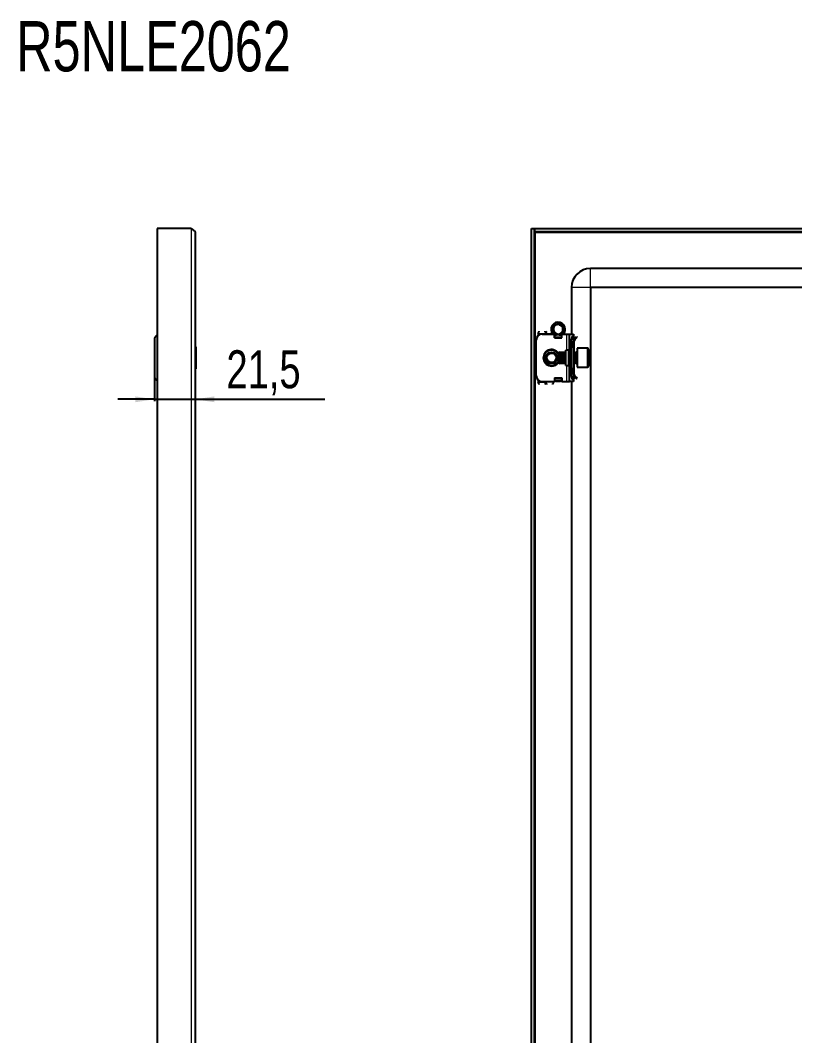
# Model space of a CAD drawing. Header units: millimetres. Extents: x -43 to 1513, y -869 to 1304.
# Drawn here: x 698 to 1105, y 770 to 1304 of the extents above; entities that cross this region are included whole.
import ezdxf

# ---------------------------------------------------------------- set-up
doc = ezdxf.new("R2010")
doc.units = ezdxf.units.MM
doc.layers.add('FORMAT', color=7, linetype='Continuous')
doc.styles.add('SLDTEXTSTYLE0', font='TXT', dxfattribs={"width": 0.75})
doc.dimstyles.new('SLDDIMSTYLE1', dxfattribs={"dimtxt": 20, "dimasz": 10, "dimexe": 0, "dimexo": 0.0625, "dimgap": 5, "dimtad": 2, "dimdec": 1, "dimrnd": 1e-09, "dimzin": 12, "dimdsep": 46, "dimtxsty": 'SLDTEXTSTYLE0', "dimsah": 1, "dimcen": 0.09, "dimadec": 0, "dimazin": 3, "dimtfac": 1, "dimtmove": 0, "dimatfit": 0, "dimfxl": 0, "dimfrac": 2, "dimtolj": 1, "dimtzin": 12, "dimarcsym": 0})

# ---------------------------------------------------------------- blocks, each defined once
blk = doc.blocks.new('_D_4')
at = {"layer": 'FORMAT'}
for p, q in [((768.38, 1116.85), (768.38, 1103.52)), ((768.38, 1104.52), (749.14, 1104.52)), ((768.38, 1104.52), (789.88, 1104.52)), ((789.88, 1104.52), (857.99, 1104.52))]:
    blk.add_line(p, q, dxfattribs=at)
for points in [[(768.38, 1104.52), (758.38, 1106.06), (758.38, 1102.99)], [(789.88, 1104.52), (799.88, 1102.99), (799.88, 1106.06)]]:
    blk.add_solid(points, dxfattribs=at)
at = {"layer": 'FORMAT', "insert": (806.27, 1130.31), "char_height": 20, "attachment_point": 1, "style": 'SLDTEXTSTYLE0'}
blk.add_mtext('21,5', dxfattribs=at)

msp = doc.modelspace()

# ---------------------------------------------------------------- linework, layer by layer
at = {"color": 7, "linetype": 'Continuous', "lineweight": 25}
for p, q in [((769.88, 1194.36), (769.88, -766.64)), ((787.78, 1194.36), (769.88, 1194.36)), ((789.88, 1192.26), (789.88, -764.54)), ((966.86, 1194.36), (968.36, 1194.36)), ((966.86, -766.64), (966.86, 1194.36)), ((968.36, -766.64), (968.36, 1194.36)), ((968.56, 1192.86), (968.56, 1194.36)), ((968.56, 1194.36), (1511.16, 1194.36)), ((968.56, 1192.86), (1511.16, 1192.86)), ((1481.86, 1173.36), (997.86, 1173.36)), ((987.86, 1163.36), (987.86, 1138.86)), ((997.86, 1163.36), (997.86, -735.64)), ((1481.86, 1163.36), (997.86, 1163.36)), ((979.23, 1143.88), (979.43, 1143.99)), ((979.41, 1143.98), (979.36, 1143.96)), ((979.41, 1143.91), (979.36, 1143.96)), ((979.41, 1143.98), (979.63, 1144.07)), ((979.59, 1144.08), (979.55, 1144.06)), ((979.78, 1144.16), (979.74, 1144.14)), ((979.78, 1144.16), (980.01, 1144.23)), ((979.97, 1144.23), (979.93, 1144.21)), ((980.16, 1144.28), (980.12, 1144.27)), ((981.05, 1144.35), (980.31, 1144.28)), ((982.55, 1143.83), (982.51, 1143.86)), ((982.72, 1143.71), (982.68, 1143.74)), ((982.87, 1143.58), (982.84, 1143.61)), ((983.02, 1143.44), (982.98, 1143.47)), ((983.02, 1143.44), (983.14, 1143.3)), ((983.13, 1143.32), (983.11, 1143.33)), ((970.36, 1139.11), (970.36, 1138.09)), ((972.36, 1138.86), (978.86, 1138.86)), ((977.86, 1141.45), (977.88, 1141.71)), ((977.86, 1141.25), (977.88, 1141.49)), ((977.86, 1141.45), (977.86, 1141.4)), ((977.86, 1141.25), (977.86, 1141.2)), ((977.87, 1141.66), (977.87, 1141.61)), ((977.87, 1141.05), (977.88, 1141)), ((977.9, 1141.86), (977.89, 1141.81)), ((977.9, 1140.86), (977.91, 1140.81)), ((977.94, 1142.06), (977.93, 1142.02)), ((977.93, 1140.67), (977.95, 1140.63)), ((977.94, 1142.06), (978.02, 1142.3)), ((977.99, 1142.25), (977.98, 1142.21)), ((977.98, 1140.49), (978, 1140.45)), ((978.04, 1140.32), (978.04, 1140.31)), ((978.63, 1139.35), (978.66, 1139.31)), ((978.76, 1139.21), (978.8, 1139.17)), ((978.86, 1136.86), (978.86, 1138.86)), ((979.06, 1138.07), (978.86, 1138.19)), ((979.08, 1138.94), (978.87, 1139.13)), ((978.91, 1139.07), (978.95, 1139.04)), ((979.06, 1136.86), (979.06, 1138.07)), ((979.08, 1138.94), (979.12, 1138.91)), ((979.11, 1138.48), (979.45, 1138.72)), ((979.61, 1138.48), (979.11, 1138.13)), ((979.11, 1138.13), (979.11, 1138.48)), ((979.11, 1137.21), (979.11, 1138.13)), ((979.25, 1138.83), (979.29, 1138.8)), ((979.42, 1138.72), (979.43, 1138.83)), ((979.42, 1138.72), (979.47, 1138.7)), ((979.61, 1138.48), (980.01, 1138.48)), ((979.78, 1138.56), (979.82, 1138.54)), ((979.96, 1138.5), (980, 1138.48)), ((980.14, 1138.45), (980.18, 1138.43)), ((981.3, 1138.4), (981.12, 1138.37)), ((981.45, 1138.42), (981.5, 1138.43)), ((981.69, 1138.48), (982.11, 1138.48)), ((982.61, 1138.13), (982.11, 1138.48)), ((982.2, 1138.77), (982.61, 1138.48)), ((982.61, 1138.48), (982.61, 1138.13)), ((982.86, 1138.19), (982.61, 1138.04)), ((982.61, 1138.13), (982.61, 1137.21)), ((982.86, 1136.86), (982.86, 1138.86)), ((982.86, 1138.86), (985.36, 1138.86)), ((983.12, 1139.39), (982.96, 1139.27)), ((983.15, 1142.23), (983.31, 1141.81)), ((983.63, 1140.24), (983.52, 1140.05)), ((983.64, 1140.24), (983.54, 1140.06)), ((983.69, 1140.38), (983.7, 1140.42)), ((983.75, 1140.56), (983.76, 1140.6)), ((983.85, 1141.16), (983.79, 1140.85)), ((983.79, 1140.75), (983.8, 1140.8)), ((983.83, 1140.96), (983.83, 1141)), ((983.85, 1141.16), (983.85, 1141.21)), ((983.86, 1141.36), (983.86, 1141.35)), ((985.36, 1138.86), (986.86, 1138.86)), ((986.86, 1138.86), (988.86, 1138.86)), ((986.86, 1135.86), (986.86, 1138.86)), ((988.86, 1138.86), (988.86, 1138.09)), ((988.86, 1138.09), (988.86, 1114.62)), ((988.86, 1137.77), (989.06, 1137.57)), ((768.38, 1135.86), (768.38, 1116.86)), ((969.36, 1116.86), (969.36, 1135.86)), ((978.86, 1136.86), (982.86, 1136.86)), ((979.11, 1136.86), (979.11, 1137.21)), ((982.61, 1137.21), (982.61, 1136.86)), ((986.86, 1116.86), (986.86, 1135.86)), ((987.86, 1116.86), (987.86, 1135.86)), ((989.36, 1135.11), (988.86, 1135.11)), ((988.86, 1131.61), (988.86, 1135.11)), ((989.36, 1136.86), (989.36, 1136.4)), ((989.36, 1131.61), (989.36, 1135.11)), ((989.44, 1136.52), (990.42, 1137.5)), ((989.79, 1136.17), (989.44, 1136.52)), ((989.79, 1136.17), (990.77, 1137.14)), ((990.42, 1137.5), (990.77, 1137.14)), ((790.13, 1132.14), (789.88, 1132.14)), ((790.13, 1132.14), (790.13, 1131.43)), ((790.13, 1131.43), (790.13, 1120.57)), ((981.41, 1129.36), (980.86, 1128.8)), ((980.86, 1128.8), (980.86, 1125.04)), ((981.47, 1129.36), (981.41, 1129.36)), ((981.41, 1129.36), (981.41, 1124.74)), ((981.86, 1128.8), (981.47, 1129.36)), ((981.47, 1129.36), (981.47, 1128.89)), ((981.47, 1128.89), (981.47, 1123.36)), ((982.24, 1129.36), (981.86, 1128.8)), ((981.86, 1128.8), (981.86, 1128.42)), ((981.86, 1128.42), (981.86, 1123.91)), ((982.47, 1129.36), (982.24, 1129.36)), ((982.24, 1129.36), (982.24, 1128.89)), ((982.24, 1128.89), (982.24, 1123.36)), ((982.86, 1128.8), (982.47, 1129.36)), ((982.47, 1129.36), (982.47, 1128.89)), ((982.47, 1128.89), (982.47, 1123.36)), ((983.24, 1129.36), (982.86, 1128.8)), ((982.86, 1128.8), (982.86, 1128.42)), ((982.86, 1128.42), (982.86, 1123.91)), ((983.47, 1129.36), (983.24, 1129.36)), ((983.24, 1129.36), (983.24, 1128.89)), ((983.24, 1128.89), (983.24, 1123.36)), ((983.86, 1128.8), (983.47, 1129.36)), ((983.47, 1129.36), (983.47, 1128.89)), ((983.47, 1128.89), (983.47, 1123.36)), ((984.24, 1129.36), (983.86, 1128.8)), ((983.86, 1128.8), (983.86, 1128.42)), ((983.86, 1128.42), (983.86, 1123.91)), ((984.47, 1129.36), (984.24, 1129.36)), ((984.24, 1129.36), (984.24, 1128.89)), ((984.24, 1128.89), (984.24, 1123.36)), ((984.86, 1128.8), (984.47, 1129.36)), ((984.47, 1129.36), (984.47, 1128.89)), ((984.47, 1128.89), (984.47, 1123.36)), ((986.36, 1130.36), (984.86, 1130.36)), ((984.86, 1122.36), (984.86, 1130.36)), ((989.36, 1131.61), (988.86, 1131.61)), ((989.24, 1129.36), (988.86, 1128.8)), ((989.47, 1129.36), (989.24, 1129.36)), ((989.24, 1129.36), (989.24, 1128.89)), ((989.24, 1128.89), (989.24, 1123.36)), ((989.36, 1129.36), (989.36, 1131.61)), ((989.86, 1128.8), (989.47, 1129.36)), ((989.47, 1129.36), (989.47, 1128.89)), ((989.47, 1128.89), (989.47, 1123.36)), ((990.24, 1129.36), (989.86, 1128.8)), ((989.86, 1128.8), (989.86, 1128.42)), ((989.86, 1128.42), (989.86, 1123.91)), ((990.61, 1129.36), (990.24, 1129.36)), ((990.24, 1129.36), (990.24, 1128.89)), ((990.24, 1128.89), (990.24, 1123.36)), ((996.26, 1131.36), (990.86, 1131.36)), ((990.86, 1131.36), (990.86, 1123.66)), ((996.86, 1130.76), (996.86, 1123.99)), ((980.86, 1125.04), (980.86, 1123.91)), ((980.86, 1123.91), (981.41, 1123.36)), ((981.41, 1124.74), (981.41, 1123.36)), ((981.41, 1123.36), (981.47, 1123.36)), ((981.47, 1123.36), (981.86, 1123.91)), ((981.86, 1123.91), (982.24, 1123.36)), ((982.24, 1123.36), (982.47, 1123.36)), ((982.47, 1123.36), (982.86, 1123.91)), ((982.86, 1123.91), (983.24, 1123.36)), ((983.24, 1123.36), (983.47, 1123.36)), ((983.47, 1123.36), (983.86, 1123.91)), ((983.86, 1123.91), (984.24, 1123.36)), ((984.24, 1123.36), (984.47, 1123.36)), ((984.47, 1123.36), (984.86, 1123.91)), ((984.86, 1122.36), (986.36, 1122.36)), ((988.86, 1123.91), (989.24, 1123.36)), ((989.24, 1123.36), (989.47, 1123.36)), ((989.36, 1121.11), (989.36, 1123.36)), ((989.47, 1123.36), (989.86, 1123.91)), ((989.86, 1123.91), (990.24, 1123.36)), ((990.24, 1123.36), (990.61, 1123.36)), ((990.86, 1123.66), (990.86, 1121.36)), ((996.86, 1123.99), (996.86, 1121.96)), ((789.88, 1120.57), (790.13, 1120.57)), ((986.86, 1113.86), (986.86, 1116.86)), ((988.86, 1121.11), (989.36, 1121.11)), ((988.86, 1117.61), (988.86, 1121.11)), ((989.36, 1117.61), (988.86, 1117.61)), ((989.36, 1117.61), (989.36, 1121.11)), ((989.79, 1116.55), (989.44, 1116.19)), ((989.79, 1116.55), (990.77, 1115.57)), ((990.86, 1121.36), (996.26, 1121.36)), ((970.36, 1114.62), (970.36, 1113.61)), ((972.36, 1113.86), (978.86, 1113.86)), ((978.36, 1113.86), (978.36, 1113.61)), ((978.86, 1115.86), (978.86, 1113.86)), ((978.86, 1115.86), (982.86, 1115.86)), ((978.86, 1113.98), (979.06, 1113.98)), ((979.06, 1113.98), (979.06, 1115.86)), ((979.11, 1115.5), (979.11, 1115.86)), ((979.11, 1114.59), (979.11, 1115.5)), ((979.11, 1114.24), (979.11, 1114.59)), ((979.11, 1114.59), (979.61, 1114.24)), ((979.61, 1113.88), (979.11, 1114.24)), ((979.61, 1114.24), (979.61, 1113.88)), ((982.11, 1114.24), (979.61, 1114.24)), ((982.11, 1113.88), (979.61, 1113.88)), ((982.11, 1114.24), (982.61, 1114.59)), ((982.11, 1113.88), (982.11, 1114.24)), ((982.61, 1114.24), (982.11, 1113.88)), ((982.61, 1115.86), (982.61, 1115.5)), ((982.61, 1115.5), (982.61, 1114.59)), ((982.61, 1114.59), (982.61, 1114.24)), ((982.86, 1115.86), (982.86, 1113.86)), ((982.86, 1113.86), (985.36, 1113.86)), ((985.36, 1113.86), (986.86, 1113.86)), ((988.86, 1113.86), (986.86, 1113.86)), ((987.86, 1113.86), (987.86, 538.86)), ((989.06, 1115.15), (988.86, 1114.94)), ((988.86, 1114.62), (988.86, 1113.86)), ((989.36, 1115.86), (989.36, 1116.25)), ((989.44, 1116.19), (990.42, 1115.22)), ((990.42, 1115.22), (990.77, 1115.57))]:
    msp.add_line(p, q, dxfattribs=at)
at = {"color": 8, "linetype": 'Continuous', "lineweight": 18}
for p, q in [((787.78, 1194.36), (787.78, -766.64)), ((968.96, -764.54), (968.96, 1192.26)), ((968.96, 1192.26), (1510.76, 1192.26)), ((997.86, 1163.36), (997.86, 1173.36)), ((997.86, 1163.36), (987.86, 1163.36)), ((970.36, 1139.11), (974.36, 1139.11)), ((974.36, 1139.11), (977.86, 1139.11)), ((985.36, 1130.36), (985.36, 1138.86)), ((982.61, 1137.21), (979.11, 1137.21)), ((987.86, 1135.86), (986.86, 1135.86)), ((988.86, 1137.36), (989.06, 1137.57)), ((988.86, 1136.86), (989.36, 1136.86)), ((986.36, 1122.36), (986.36, 1130.36)), ((990.61, 1123.36), (990.61, 1129.36)), ((996.26, 1123.66), (996.26, 1131.36)), ((985.36, 1113.86), (985.36, 1122.36)), ((996.26, 1121.36), (996.26, 1123.66)), ((986.86, 1116.86), (987.86, 1116.86)), ((970.36, 1113.61), (974.36, 1113.61)), ((978.36, 1113.61), (974.36, 1113.61)), ((979.11, 1115.5), (982.61, 1115.5)), ((988.86, 1115.86), (989.36, 1115.86)), ((988.86, 1115.36), (989.06, 1115.15))]:
    msp.add_line(p, q, dxfattribs=at)
at = {"color": 7, "linetype": 'Continuous', "lineweight": 25}
for radius in [3, 2.76, 2.45]:
    msp.add_circle((977.36, 1126.36), radius, dxfattribs=at)
for centre, radius, start, end in [((997.86, 1163.36), 10, 90, 180), ((980.86, 1141.36), 3.75, 0, 221.8103), ((980.86, 1141.36), 2.5, 108.5944, 168.5944), ((980.86, 1141.36), 2.5, 75.8881, 108.5944), ((980.86, 1141.36), 3, 59.9286, 86.2193), ((980.86, 1141.36), 3, 360, 40.7437), ((771.38, 1135.86), 3, 120, 180), ((972.36, 1135.86), 3, 90, 180), ((980.86, 1141.36), 2.5, 168.5944, 228.5944), ((980.86, 1141.36), 2.5, 228.5944, 288.5944), ((980.86, 1141.36), 2.5, 288.5944, 348.5944), ((980.86, 1141.36), 2.5, 348.5944, 10.5165), ((980.86, 1141.36), 3.75, 318.1897, 0), ((990.86, 1135.86), 3, 131.8103, 180), ((988.36, 1136.86), 1, 360, 45), ((977.36, 1126.36), 4, 90, 331.045), ((977.36, 1126.36), 4, 28.955, 90), ((986.36, 1130.86), 0.5, 270, 0), ((990.61, 1129.61), 0.25, 270, 0), ((996.26, 1130.76), 0.6, 0, 90), ((986.36, 1121.86), 0.5, 360, 90), ((990.61, 1123.11), 0.25, 360, 90), ((996.26, 1121.96), 0.6, 270, 360), ((771.38, 1116.86), 3, 180, 240), ((972.36, 1116.86), 3, 180, 270), ((990.86, 1116.86), 3, 180, 228.1897), ((988.36, 1115.86), 1, 315, 0)]:
    msp.add_arc(centre, radius, start, end, dxfattribs=at)
at = {"color": 8, "linetype": 'Continuous', "lineweight": 18}
for start, end in [(35.4622, 270), (270, 324.5378)]:
    msp.add_arc((977.36, 1126.36), 4.5, start, end, dxfattribs=at)
at = {"color": 7, "linetype": 'Continuous', "lineweight": 25}
for points, knots in [([(787.78, 1194.36), (788.06, 1194.18), (788.62, 1193.82), (789.32, 1193.29), (789.79, 1192.77), (789.85, 1192.42), (789.88, 1192.26)], [0, 0, 0, 0, 0.254757, 0.509649, 0.764542, 1, 1, 1, 1]), ([(968.56, 1193.25), (968.54, 1193.28), (968.4, 1193.65), (968.38, 1194.02), (968.36, 1194.36)], [0, 0, 0, 0, 0.09093, 1, 1, 1, 1]), ([(968.96, 1192.26), (968.87, 1192.44), (968.78, 1192.64), (968.7, 1192.84), (968.7, 1192.86)], [0, 0, 0, 0, 0.908361, 1, 1, 1, 1]), ([(979.39, 1143.91), (979.32, 1143.86), (978.97, 1143.63), (978.48, 1143.12), (978.25, 1142.57), (978.15, 1142.33)], [0, 0, 0, 0, 0.128781, 0.613629, 1, 1, 1, 1]), ([(980.06, 1143.73), (980.05, 1143.72), (980, 1143.71), (979.92, 1143.7), (979.82, 1143.7), (979.73, 1143.71), (979.64, 1143.73), (979.56, 1143.77), (979.49, 1143.82), (979.43, 1143.86), (979.4, 1143.9), (979.39, 1143.91)], [0, 0, 0, 0, 0.0429601, 0.1733, 0.2742626, 0.4010814, 0.5277159, 0.6542588, 0.7807587, 0.9368521, 1, 1, 1, 1]), ([(979.41, 1143.98), (979.44, 1143.97), (979.5, 1143.93), (979.56, 1143.86), (979.61, 1143.79), (979.62, 1143.75), (979.63, 1143.74)], [0, 0, 0, 0, 0.3195142, 0.6084926, 0.891527, 1, 1, 1, 1]), ([(979.7, 1143.72), (979.7, 1143.72), (979.7, 1143.76), (979.68, 1143.82), (979.65, 1143.91), (979.61, 1143.99), (979.57, 1144.04), (979.55, 1144.06)], [0, 0, 0, 0, 0.00279, 0.269575, 0.536371, 0.765499, 1, 1, 1, 1]), ([(979.59, 1144.08), (979.62, 1144.06), (979.67, 1144.01), (979.74, 1143.94), (979.78, 1143.86), (979.81, 1143.78), (979.81, 1143.72), (979.81, 1143.7)], [0, 0, 0, 0, 0.234253, 0.442787, 0.646465, 0.841043, 1, 1, 1, 1]), ([(979.84, 1143.7), (979.85, 1143.73), (979.86, 1143.79), (979.85, 1143.89), (979.83, 1143.98), (979.79, 1144.07), (979.75, 1144.12), (979.74, 1144.14)], [0, 0, 0, 0, 0.181695, 0.396783, 0.61186, 0.803681, 1, 1, 1, 1]), ([(979.78, 1144.16), (979.81, 1144.13), (979.86, 1144.09), (979.91, 1144), (979.94, 1143.92), (979.96, 1143.84), (979.96, 1143.77), (979.95, 1143.72), (979.94, 1143.7)], [0, 0, 0, 0, 0.208724, 0.39105, 0.568219, 0.73683, 0.894853, 1, 1, 1, 1]), ([(979.96, 1143.71), (979.97, 1143.71), (979.99, 1143.75), (980, 1143.83), (980.01, 1143.93), (980, 1144.03), (979.98, 1144.12), (979.94, 1144.18), (979.93, 1144.21)], [0, 0, 0, 0, 0.043388, 0.23288, 0.422274, 0.611632, 0.803279, 1, 1, 1, 1]), ([(979.97, 1144.23), (980, 1144.2), (980.04, 1144.15), (980.08, 1144.06), (980.1, 1143.97), (980.1, 1143.89), (980.09, 1143.82), (980.07, 1143.76), (980.05, 1143.73), (980.05, 1143.73)], [0, 0, 0, 0, 0.198483, 0.367712, 0.531083, 0.685778, 0.830503, 0.965152, 1, 1, 1, 1]), ([(980.31, 1144.28), (980.32, 1144.26), (980.34, 1144.22), (980.35, 1144.14), (980.35, 1144.06), (980.34, 1143.99), (980.3, 1143.9), (980.23, 1143.82), (980.14, 1143.76), (980.08, 1143.74), (980.06, 1143.73)], [0, 0, 0, 0, 0.098631, 0.238541, 0.378532, 0.49895, 0.601027, 0.777401, 0.9101, 1, 1, 1, 1]), ([(980.08, 1143.75), (980.09, 1143.77), (980.12, 1143.82), (980.15, 1143.9), (980.16, 1144), (980.16, 1144.13), (980.14, 1144.21), (980.12, 1144.27)], [0, 0, 0, 0, 0.13286, 0.29106, 0.491007, 0.69089, 1, 1, 1, 1]), ([(980.16, 1144.28), (980.18, 1144.25), (980.21, 1144.2), (980.23, 1144.12), (980.24, 1144.03), (980.23, 1143.95), (980.21, 1143.86), (980.17, 1143.8), (980.14, 1143.76)], [0, 0, 0, 0, 0.16279, 0.324686, 0.479688, 0.626058, 0.76302, 1, 1, 1, 1]), ([(980.16, 1143.78), (980.16, 1143.78), (980.19, 1143.81), (980.23, 1143.86), (980.27, 1143.94), (980.3, 1144.03), (980.32, 1144.13), (980.32, 1144.21), (980.31, 1144.26), (980.31, 1144.28)], [0, 0, 0, 0, 0.036757, 0.196192, 0.355485, 0.51469, 0.719746, 0.882005, 1, 1, 1, 1]), ([(981.46, 1143.78), (981.75, 1143.73), (982.04, 1143.68), (982.31, 1143.55), (982.32, 1143.54)], [0, 0, 0, 0, 0.965671, 1, 1, 1, 1]), ([(981.46, 1143.78), (981.56, 1143.74), (981.69, 1143.69), (981.82, 1143.61), (981.86, 1143.59)], [0, 0, 0, 0, 0.681733, 1, 1, 1, 1]), ([(981.86, 1143.59), (981.94, 1143.55), (982.26, 1143.4), (982.77, 1142.98), (983.02, 1142.48), (983.15, 1142.23)], [0, 0, 0, 0, 0.130652, 0.560007, 1, 1, 1, 1]), ([(982.32, 1143.54), (982.32, 1143.56), (982.31, 1143.61), (982.3, 1143.68), (982.3, 1143.77), (982.32, 1143.86), (982.35, 1143.92), (982.36, 1143.95)], [0, 0, 0, 0, 0.113604, 0.31095, 0.508229, 0.75166, 1, 1, 1, 1]), ([(982.38, 1143.94), (982.38, 1143.91), (982.37, 1143.84), (982.35, 1143.74), (982.32, 1143.68), (982.3, 1143.66), (982.3, 1143.66)], [0, 0, 0, 0, 0.3571393, 0.6809788, 0.9981828, 1, 1, 1, 1]), ([(982.32, 1143.57), (982.34, 1143.59), (982.39, 1143.63), (982.44, 1143.7), (982.49, 1143.78), (982.5, 1143.83), (982.51, 1143.86)], [0, 0, 0, 0, 0.228254, 0.510351, 0.752319, 1, 1, 1, 1]), ([(982.92, 1143.14), (982.91, 1143.14), (982.87, 1143.12), (982.78, 1143.12), (982.68, 1143.13), (982.59, 1143.17), (982.51, 1143.22), (982.43, 1143.3), (982.35, 1143.42), (982.33, 1143.51), (982.32, 1143.54)], [0, 0, 0, 0, 0.073646, 0.169563, 0.351373, 0.438893, 0.519676, 0.682906, 0.8512, 1, 1, 1, 1]), ([(982.55, 1143.83), (982.55, 1143.8), (982.54, 1143.73), (982.5, 1143.64), (982.46, 1143.56), (982.41, 1143.5), (982.37, 1143.47), (982.35, 1143.46)], [0, 0, 0, 0, 0.240212, 0.454711, 0.664287, 0.864517, 1, 1, 1, 1]), ([(982.36, 1143.42), (982.39, 1143.43), (982.45, 1143.46), (982.52, 1143.51), (982.59, 1143.58), (982.64, 1143.66), (982.67, 1143.71), (982.68, 1143.74)], [0, 0, 0, 0, 0.172104, 0.391099, 0.610089, 0.802801, 1, 1, 1, 1]), ([(982.72, 1143.71), (982.71, 1143.67), (982.69, 1143.61), (982.65, 1143.52), (982.6, 1143.45), (982.53, 1143.39), (982.47, 1143.35), (982.43, 1143.34), (982.41, 1143.34)], [0, 0, 0, 0, 0.209239, 0.392702, 0.571062, 0.740844, 0.899958, 1, 1, 1, 1]), ([(982.42, 1143.32), (982.43, 1143.32), (982.48, 1143.32), (982.55, 1143.35), (982.64, 1143.4), (982.72, 1143.45), (982.79, 1143.53), (982.82, 1143.58), (982.84, 1143.61)], [0, 0, 0, 0, 0.0505, 0.241124, 0.431653, 0.622154, 0.808692, 1, 1, 1, 1]), ([(982.87, 1143.58), (982.86, 1143.54), (982.84, 1143.48), (982.78, 1143.4), (982.72, 1143.34), (982.65, 1143.3), (982.58, 1143.27), (982.52, 1143.25), (982.49, 1143.25), (982.49, 1143.25)], [0, 0, 0, 0, 0.1980351, 0.3676626, 0.5314947, 0.6866636, 0.8318184, 0.9819171, 1, 1, 1, 1]), ([(982.5, 1143.24), (982.51, 1143.24), (982.54, 1143.23), (982.6, 1143.24), (982.69, 1143.26), (982.77, 1143.3), (982.85, 1143.34), (982.92, 1143.4), (982.96, 1143.45), (982.98, 1143.47)], [0, 0, 0, 0, 0.018281, 0.175639, 0.332896, 0.490097, 0.647274, 0.821632, 1, 1, 1, 1]), ([(983.02, 1143.44), (983, 1143.41), (982.97, 1143.36), (982.91, 1143.3), (982.85, 1143.24), (982.77, 1143.21), (982.7, 1143.19), (982.63, 1143.18), (982.58, 1143.19), (982.55, 1143.2)], [0, 0, 0, 0, 0.159446, 0.318034, 0.469983, 0.61348, 0.747649, 0.872856, 1, 1, 1, 1]), ([(982.57, 1143.19), (982.6, 1143.18), (982.65, 1143.16), (982.74, 1143.17), (982.81, 1143.18), (982.9, 1143.2), (983.01, 1143.24), (983.07, 1143.3), (983.11, 1143.33)], [0, 0, 0, 0, 0.149407, 0.278563, 0.407661, 0.536722, 0.727045, 1, 1, 1, 1]), ([(983.13, 1143.32), (983.11, 1143.29), (983.08, 1143.24), (983.02, 1143.19), (982.96, 1143.15), (982.93, 1143.14), (982.92, 1143.14)], [0, 0, 0, 0, 0.315056, 0.630194, 0.945514, 1, 1, 1, 1]), ([(982.92, 1143.14), (982.95, 1143.12), (983.2, 1142.89), (983.54, 1142.43), (983.78, 1141.82), (983.84, 1141.48), (983.86, 1141.36)], [0, 0, 0, 0, 0.050685, 0.485619, 0.826643, 1, 1, 1, 1]), ([(970.36, 1139.11), (970.45, 1139.35), (970.64, 1139.84), (970.83, 1140.23), (970.93, 1140.43)], [0, 0, 0, 0, 0.502065, 1, 1, 1, 1]), ([(973.78, 1140.42), (973.86, 1140.26), (974.04, 1139.92), (974.23, 1139.43), (974.34, 1139.15), (974.36, 1139.11)], [0, 0, 0, 0, 0.415483, 0.917152, 1, 1, 1, 1]), ([(974.36, 1139.11), (974.45, 1139.35), (974.64, 1139.84), (974.83, 1140.23), (974.93, 1140.43)], [0, 0, 0, 0, 0.502065, 1, 1, 1, 1]), ([(977.86, 1141.45), (977.89, 1141.47), (977.95, 1141.5), (978.05, 1141.52), (978.13, 1141.53), (978.18, 1141.52), (978.21, 1141.51)], [0, 0, 0, 0, 0.293779, 0.558982, 0.818494, 1, 1, 1, 1]), ([(978.08, 1141.43), (978.06, 1141.43), (978.02, 1141.43), (977.94, 1141.43), (977.88, 1141.41), (977.86, 1141.4)], [0, 0, 0, 0, 0.236131, 0.613435, 1, 1, 1, 1]), ([(978.63, 1139.35), (978.51, 1139.5), (978.23, 1139.85), (977.94, 1140.51), (977.88, 1141.02), (977.86, 1141.27)], [0, 0, 0, 0, 0.274163, 0.639603, 1, 1, 1, 1]), ([(977.87, 1141.66), (977.9, 1141.67), (977.97, 1141.7), (978.07, 1141.71), (978.16, 1141.71), (978.24, 1141.68), (978.29, 1141.66), (978.32, 1141.65), (978.32, 1141.65)], [0, 0, 0, 0, 0.227908, 0.430276, 0.627707, 0.816134, 0.99284, 1, 1, 1, 1]), ([(978.25, 1141.56), (978.25, 1141.56), (978.21, 1141.58), (978.14, 1141.61), (978.04, 1141.62), (977.95, 1141.63), (977.89, 1141.61), (977.87, 1141.61)], [0, 0, 0, 0, 0.050156, 0.304513, 0.55888, 0.776903, 1, 1, 1, 1]), ([(977.97, 1140.61), (977.95, 1140.66), (977.89, 1140.81), (977.88, 1140.97), (977.87, 1141.09)], [0, 0, 0, 0, 0.28291, 1, 1, 1, 1]), ([(978.33, 1141.67), (978.31, 1141.69), (978.26, 1141.74), (978.17, 1141.78), (978.07, 1141.81), (977.98, 1141.82), (977.92, 1141.82), (977.89, 1141.81)], [0, 0, 0, 0, 0.1924297, 0.4036218, 0.614801, 0.805152, 1, 1, 1, 1]), ([(977.9, 1141.86), (977.93, 1141.87), (978, 1141.89), (978.1, 1141.89), (978.18, 1141.88), (978.26, 1141.85), (978.33, 1141.81), (978.36, 1141.77), (978.38, 1141.76)], [0, 0, 0, 0, 0.205811, 0.38496, 0.558827, 0.724121, 0.878934, 1, 1, 1, 1]), ([(978.36, 1141.81), (978.34, 1141.83), (978.3, 1141.88), (978.22, 1141.94), (978.13, 1141.98), (978.03, 1142.01), (977.96, 1142.01), (977.93, 1142.02)], [0, 0, 0, 0, 0.183111, 0.381533, 0.579913, 0.787111, 1, 1, 1, 1]), ([(977.94, 1142.06), (977.97, 1142.07), (978.04, 1142.07), (978.13, 1142.06), (978.22, 1142.03), (978.29, 1141.99), (978.35, 1141.94), (978.38, 1141.9), (978.39, 1141.89)], [0, 0, 0, 0, 0.207037, 0.38272, 0.55212, 0.712365, 0.86221, 1, 1, 1, 1]), ([(977.98, 1142.19), (977.99, 1142.21), (978, 1142.33), (978.06, 1142.43), (978.1, 1142.51)], [0, 0, 0, 0, 0.218168, 1, 1, 1, 1]), ([(978.4, 1141.9), (978.39, 1141.92), (978.37, 1141.96), (978.31, 1142.03), (978.24, 1142.1), (978.15, 1142.15), (978.07, 1142.19), (978.01, 1142.2), (977.98, 1142.21)], [0, 0, 0, 0, 0.112687, 0.266978, 0.464332, 0.661607, 0.829157, 1, 1, 1, 1]), ([(978.16, 1140.06), (978.15, 1140.09), (978.06, 1140.23), (978.01, 1140.39), (977.98, 1140.52)], [0, 0, 0, 0, 0.192577, 1, 1, 1, 1]), ([(977.99, 1142.25), (978.02, 1142.25), (978.08, 1142.25), (978.16, 1142.22), (978.24, 1142.19), (978.3, 1142.14), (978.35, 1142.08), (978.39, 1142.03), (978.4, 1141.98), (978.41, 1141.97)], [0, 0, 0, 0, 0.164802, 0.328662, 0.485343, 0.633184, 0.771489, 0.900657, 1, 1, 1, 1]), ([(978.4, 1141.85), (978.4, 1141.82), (978.38, 1141.74), (978.32, 1141.64), (978.26, 1141.56), (978.19, 1141.5), (978.12, 1141.44), (978.06, 1141.41), (978.03, 1141.4), (978.02, 1141.4)], [0, 0, 0, 0, 0.1251657, 0.3367685, 0.4886747, 0.6403706, 0.7919615, 0.9435026, 1, 1, 1, 1]), ([(978.02, 1141.4), (978.02, 1141.32), (978.04, 1140.93), (978.22, 1140.26), (978.58, 1139.78), (978.75, 1139.56)], [0, 0, 0, 0, 0.108003, 0.585763, 1, 1, 1, 1]), ([(978.15, 1142.33), (978.16, 1142.32), (978.19, 1142.31), (978.24, 1142.29), (978.3, 1142.24), (978.35, 1142.18), (978.39, 1142.11), (978.42, 1142.01), (978.42, 1141.91), (978.41, 1141.86), (978.4, 1141.85)], [0, 0, 0, 0, 0.022761, 0.192243, 0.346896, 0.477535, 0.588677, 0.783334, 0.968624, 1, 1, 1, 1]), ([(978.42, 1141.92), (978.42, 1141.96), (978.41, 1142.02), (978.37, 1142.1), (978.32, 1142.18), (978.26, 1142.25), (978.2, 1142.29), (978.17, 1142.32), (978.15, 1142.33)], [0, 0, 0, 0, 0.182737, 0.363423, 0.543947, 0.724373, 0.904747, 1, 1, 1, 1]), ([(978.54, 1139.48), (978.5, 1139.51), (978.36, 1139.65), (978.27, 1139.82), (978.21, 1139.95)], [0, 0, 0, 0, 0.288707, 1, 1, 1, 1]), ([(978.63, 1139.35), (978.65, 1139.37), (978.68, 1139.42), (978.74, 1139.48), (978.81, 1139.52), (978.89, 1139.55), (978.96, 1139.56), (979.02, 1139.57), (979.06, 1139.56), (979.07, 1139.55)], [0, 0, 0, 0, 0.169226, 0.337427, 0.497935, 0.649179, 0.790582, 0.922688, 1, 1, 1, 1]), ([(979.12, 1139.51), (979.11, 1139.51), (979.05, 1139.52), (978.95, 1139.5), (978.84, 1139.45), (978.74, 1139.4), (978.69, 1139.34), (978.66, 1139.31)], [0, 0, 0, 0, 0.046579, 0.3626876, 0.5517357, 0.7407531, 1, 1, 1, 1]), ([(978.75, 1139.56), (978.76, 1139.56), (978.79, 1139.58), (978.84, 1139.59), (978.93, 1139.6), (979.03, 1139.59), (979.13, 1139.54), (979.18, 1139.5), (979.2, 1139.48)], [0, 0, 0, 0, 0.045866, 0.230744, 0.387461, 0.658246, 0.861978, 1, 1, 1, 1]), ([(979.12, 1139.55), (979.09, 1139.56), (979.03, 1139.58), (978.93, 1139.59), (978.84, 1139.58), (978.78, 1139.57), (978.75, 1139.56)], [0, 0, 0, 0, 0.251795, 0.502165, 0.752314, 1, 1, 1, 1]), ([(978.76, 1139.21), (978.78, 1139.24), (978.81, 1139.3), (978.87, 1139.37), (978.93, 1139.43), (979, 1139.47), (979.07, 1139.49), (979.12, 1139.49), (979.14, 1139.49)], [0, 0, 0, 0, 0.211659, 0.390361, 0.562352, 0.724819, 0.876696, 1, 1, 1, 1]), ([(979.24, 1139.44), (979.23, 1139.44), (979.19, 1139.44), (979.11, 1139.42), (979.02, 1139.38), (978.94, 1139.33), (978.86, 1139.26), (978.82, 1139.2), (978.8, 1139.17)], [0, 0, 0, 0, 0.05388, 0.236051, 0.418115, 0.600136, 0.797238, 1, 1, 1, 1]), ([(978.91, 1139.07), (978.92, 1139.11), (978.94, 1139.17), (978.99, 1139.25), (979.05, 1139.32), (979.12, 1139.37), (979.18, 1139.41), (979.24, 1139.42), (979.26, 1139.42)], [0, 0, 0, 0, 0.2034846, 0.3799708, 0.5510085, 0.7134265, 0.8654989, 1, 1, 1, 1]), ([(979.31, 1139.35), (979.31, 1139.35), (979.28, 1139.34), (979.21, 1139.31), (979.13, 1139.26), (979.05, 1139.2), (978.99, 1139.12), (978.97, 1139.07), (978.95, 1139.04)], [0, 0, 0, 0, 0.002693, 0.20821, 0.413641, 0.619057, 0.807274, 1, 1, 1, 1]), ([(979.08, 1138.94), (979.08, 1138.98), (979.09, 1139.05), (979.13, 1139.14), (979.18, 1139.21), (979.24, 1139.27), (979.29, 1139.31), (979.32, 1139.32), (979.33, 1139.32)], [0, 0, 0, 0, 0.2228312, 0.4200991, 0.6124087, 0.7958503, 0.9678945, 1, 1, 1, 1]), ([(979.37, 1139.23), (979.36, 1139.22), (979.32, 1139.2), (979.26, 1139.15), (979.19, 1139.08), (979.14, 1139), (979.13, 1138.94), (979.12, 1138.91)], [0, 0, 0, 0, 0.084965, 0.329338, 0.573716, 0.784411, 1, 1, 1, 1]), ([(979.2, 1139.48), (979.21, 1139.47), (979.25, 1139.44), (979.3, 1139.38), (979.35, 1139.29), (979.38, 1139.21), (979.4, 1139.12), (979.41, 1139.07), (979.41, 1139.04)], [0, 0, 0, 0, 0.066273, 0.267344, 0.4230955, 0.6187345, 0.8140891, 1, 1, 1, 1]), ([(979.25, 1138.83), (979.25, 1138.86), (979.25, 1138.93), (979.28, 1139.03), (979.33, 1139.11), (979.36, 1139.16), (979.39, 1139.18), (979.39, 1139.18)], [0, 0, 0, 0, 0.275174, 0.522846, 0.765225, 0.99702, 1, 1, 1, 1]), ([(979.41, 1139.04), (979.39, 1139.01), (979.35, 1138.97), (979.31, 1138.89), (979.3, 1138.83), (979.29, 1138.8)], [0, 0, 0, 0, 0.351509, 0.671861, 1, 1, 1, 1]), ([(979.41, 1139.04), (979.47, 1139), (979.8, 1138.83), (980.47, 1138.64), (981.09, 1138.68), (981.39, 1138.75), (981.39, 1138.75)], [0, 0, 0, 0, 0.102158, 0.551599, 0.99962, 1, 1, 1, 1]), ([(979.49, 1139.01), (979.49, 1139.01), (979.49, 1138.98), (979.48, 1138.91), (979.46, 1138.82), (979.42, 1138.76), (979.41, 1138.73)], [0, 0, 0, 0, 0.058255, 0.305509, 0.64716, 1, 1, 1, 1]), ([(981.45, 1138.42), (981.42, 1138.41), (981.1, 1138.35), (980.46, 1138.34), (979.81, 1138.52), (979.47, 1138.7), (979.41, 1138.73)], [0, 0, 0, 0, 0.044285, 0.46488, 0.894202, 1, 1, 1, 1]), ([(980.34, 1138.42), (980.29, 1138.42), (980.15, 1138.43), (980.01, 1138.47), (979.92, 1138.51)], [0, 0, 0, 0, 0.3173854, 1, 1, 1, 1]), ([(981.02, 1138.39), (980.95, 1138.37), (980.79, 1138.34), (980.62, 1138.36), (980.51, 1138.38)], [0, 0, 0, 0, 0.399625, 1, 1, 1, 1]), ([(981.39, 1138.75), (981.39, 1138.77), (981.42, 1138.82), (981.48, 1138.89), (981.57, 1138.96), (981.63, 1138.98), (981.65, 1138.99)], [0, 0, 0, 0, 0.153621, 0.528305, 0.811762, 1, 1, 1, 1]), ([(981.53, 1138.93), (981.51, 1138.91), (981.46, 1138.86), (981.41, 1138.8), (981.39, 1138.77), (981.39, 1138.75)], [0, 0, 0, 0, 0.41332, 0.833507, 1, 1, 1, 1]), ([(981.45, 1138.42), (981.44, 1138.44), (981.42, 1138.5), (981.4, 1138.58), (981.4, 1138.66), (981.42, 1138.74), (981.45, 1138.83), (981.5, 1138.89), (981.53, 1138.92)], [0, 0, 0, 0, 0.1625787, 0.3241601, 0.4782157, 0.6233718, 0.7592045, 1, 1, 1, 1]), ([(981.57, 1138.92), (981.57, 1138.92), (981.53, 1138.88), (981.5, 1138.79), (981.47, 1138.68), (981.47, 1138.59), (981.48, 1138.51), (981.49, 1138.45), (981.5, 1138.43)], [0, 0, 0, 0, 0.001313, 0.309582, 0.493731, 0.677835, 0.837663, 1, 1, 1, 1]), ([(981.64, 1138.46), (981.62, 1138.49), (981.58, 1138.55), (981.55, 1138.64), (981.54, 1138.72), (981.54, 1138.8), (981.56, 1138.87), (981.59, 1138.93), (981.61, 1138.96), (981.61, 1138.97)], [0, 0, 0, 0, 0.1954613, 0.3596487, 0.5176065, 0.6667879, 0.8062679, 0.9362427, 1, 1, 1, 1]), ([(981.68, 1138.97), (981.67, 1138.95), (981.65, 1138.9), (981.63, 1138.81), (981.62, 1138.72), (981.63, 1138.61), (981.67, 1138.53), (981.69, 1138.48)], [0, 0, 0, 0, 0.147065, 0.321231, 0.495346, 0.669443, 1, 1, 1, 1]), ([(981.64, 1138.46), (981.65, 1138.46), (981.66, 1138.47), (981.68, 1138.47), (981.69, 1138.48)], [0, 0, 0, 0, 0.4789775, 1, 1, 1, 1]), ([(981.65, 1138.99), (981.66, 1138.99), (981.71, 1139.01), (981.79, 1139.02), (981.89, 1139.02), (981.96, 1139.01), (982, 1139), (982.01, 1139)], [0, 0, 0, 0, 0.099011, 0.388276, 0.61301, 0.895384, 1, 1, 1, 1]), ([(981.83, 1138.52), (981.81, 1138.55), (981.76, 1138.6), (981.72, 1138.68), (981.69, 1138.77), (981.68, 1138.85), (981.69, 1138.92), (981.7, 1138.96), (981.7, 1138.98)], [0, 0, 0, 0, 0.213002, 0.396975, 0.575181, 0.744364, 0.902779, 1, 1, 1, 1]), ([(981.8, 1139.02), (981.8, 1139.01), (981.79, 1138.98), (981.78, 1138.91), (981.78, 1138.8), (981.8, 1138.71), (981.83, 1138.62), (981.86, 1138.56), (981.88, 1138.54)], [0, 0, 0, 0, 0.019058, 0.219488, 0.419831, 0.620151, 0.807785, 1, 1, 1, 1]), ([(982.03, 1138.6), (982, 1138.62), (981.95, 1138.66), (981.89, 1138.74), (981.85, 1138.82), (981.83, 1138.91), (981.82, 1138.97), (981.83, 1139.01), (981.83, 1139.02)], [0, 0, 0, 0, 0.218347, 0.41099, 0.598711, 0.777744, 0.945667, 1, 1, 1, 1]), ([(982.03, 1138.6), (982.01, 1138.59), (981.94, 1138.56), (981.88, 1138.55), (981.83, 1138.54)], [0, 0, 0, 0, 0.301025, 1, 1, 1, 1]), ([(981.83, 1138.52), (981.84, 1138.52), (981.86, 1138.53), (981.87, 1138.53), (981.88, 1138.54)], [0, 0, 0, 0, 0.4765794, 1, 1, 1, 1]), ([(981.94, 1139.01), (981.93, 1138.99), (981.93, 1138.94), (981.94, 1138.86), (981.97, 1138.77), (982.01, 1138.68), (982.05, 1138.64), (982.07, 1138.62)], [0, 0, 0, 0, 0.114393, 0.350182, 0.585971, 0.790611, 1, 1, 1, 1]), ([(982.21, 1138.68), (982.18, 1138.7), (982.13, 1138.74), (982.06, 1138.82), (982.01, 1138.9), (981.99, 1138.96), (981.98, 1139), (981.98, 1139)], [0, 0, 0, 0, 0.260762, 0.494805, 0.723794, 0.94279, 1, 1, 1, 1]), ([(982.01, 1139), (982.08, 1139.03), (982.4, 1139.22), (982.89, 1139.68), (983.2, 1140.27), (983.29, 1140.61), (983.31, 1140.67)], [0, 0, 0, 0, 0.104785, 0.513079, 0.918136, 1, 1, 1, 1]), ([(982.03, 1139.04), (982.05, 1139.04), (982.09, 1139.03), (982.15, 1139), (982.23, 1138.95), (982.31, 1138.88), (982.35, 1138.81), (982.38, 1138.77)], [0, 0, 0, 0, 0.084477, 0.253367, 0.470159, 0.686909, 1, 1, 1, 1]), ([(982.03, 1138.6), (982.03, 1138.6), (982.05, 1138.6), (982.06, 1138.61), (982.07, 1138.62)], [0, 0, 0, 0, 0.4764859, 1, 1, 1, 1]), ([(982.1, 1138.98), (982.1, 1138.97), (982.11, 1138.92), (982.15, 1138.84), (982.19, 1138.77), (982.24, 1138.73), (982.26, 1138.71)], [0, 0, 0, 0, 0.154183, 0.462567, 0.728091, 1, 1, 1, 1]), ([(982.39, 1138.78), (982.36, 1138.8), (982.3, 1138.84), (982.23, 1138.9), (982.2, 1138.96), (982.18, 1138.98)], [0, 0, 0, 0, 0.362858, 0.693435, 1, 1, 1, 1]), ([(982.21, 1138.68), (982.22, 1138.69), (982.23, 1138.69), (982.25, 1138.7), (982.26, 1138.71)], [0, 0, 0, 0, 0.477867, 1, 1, 1, 1]), ([(983.69, 1140.38), (983.48, 1139.95), (983.17, 1139.31), (982.58, 1138.91), (982.38, 1138.77)], [0, 0, 0, 0, 0.657042, 1, 1, 1, 1]), ([(982.39, 1138.78), (982.4, 1138.79), (982.41, 1138.79), (982.43, 1138.8), (982.43, 1138.81)], [0, 0, 0, 0, 0.480194, 1, 1, 1, 1]), ([(982.56, 1138.89), (982.55, 1138.88), (982.5, 1138.85), (982.44, 1138.82), (982.4, 1138.81)], [0, 0, 0, 0, 0.230751, 1, 1, 1, 1]), ([(982.56, 1138.89), (982.57, 1138.89), (982.58, 1138.9), (982.59, 1138.91), (982.6, 1138.92)], [0, 0, 0, 0, 0.482687, 1, 1, 1, 1]), ([(983.49, 1139.97), (983.46, 1139.9), (983.32, 1139.56), (983, 1139.24), (982.73, 1139.02), (982.69, 1138.98)], [0, 0, 0, 0, 0.17549, 0.867074, 1, 1, 1, 1]), ([(982.72, 1139.01), (982.72, 1139.01), (982.74, 1139.02), (982.75, 1139.03), (982.75, 1139.04)], [0, 0, 0, 0, 0.484546, 1, 1, 1, 1]), ([(983.4, 1139.84), (983.39, 1139.79), (983.28, 1139.49), (983.04, 1139.28), (982.83, 1139.1)], [0, 0, 0, 0, 0.171865, 1, 1, 1, 1]), ([(982.86, 1139.13), (982.87, 1139.13), (982.88, 1139.14), (982.89, 1139.15), (982.9, 1139.16)], [0, 0, 0, 0, 0.485158, 1, 1, 1, 1]), ([(983, 1139.26), (983, 1139.26), (983.01, 1139.27), (983.02, 1139.28), (983.03, 1139.29)], [0, 0, 0, 0, 0.4842322, 1, 1, 1, 1]), ([(983.12, 1139.39), (983.13, 1139.4), (983.14, 1139.42), (983.16, 1139.43), (983.17, 1139.45)], [0, 0, 0, 0, 0.296796, 1, 1, 1, 1]), ([(983.31, 1140.67), (983.3, 1140.7), (983.29, 1140.77), (983.3, 1140.83), (983.31, 1140.86)], [0, 0, 0, 0, 0.544473, 1, 1, 1, 1]), ([(983.75, 1140.56), (983.72, 1140.56), (983.66, 1140.55), (983.57, 1140.57), (983.49, 1140.6), (983.42, 1140.64), (983.37, 1140.7), (983.32, 1140.75), (983.31, 1140.79), (983.3, 1140.8)], [0, 0, 0, 0, 0.165667, 0.330522, 0.488809, 0.638525, 0.778629, 0.909213, 1, 1, 1, 1]), ([(983.69, 1140.38), (983.66, 1140.38), (983.6, 1140.39), (983.53, 1140.42), (983.46, 1140.46), (983.4, 1140.51), (983.35, 1140.57), (983.32, 1140.64), (983.3, 1140.69), (983.3, 1140.72), (983.3, 1140.73)], [0, 0, 0, 0, 0.154027, 0.307095, 0.452862, 0.590123, 0.718565, 0.838856, 0.95247, 1, 1, 1, 1]), ([(983.36, 1141.02), (983.37, 1141.13), (983.39, 1141.4), (983.34, 1141.66), (983.31, 1141.81)], [0, 0, 0, 0, 0.408521, 1, 1, 1, 1]), ([(983.31, 1140.86), (983.31, 1140.87), (983.32, 1140.92), (983.34, 1140.97), (983.36, 1141.01), (983.36, 1141.02)], [0, 0, 0, 0, 0.157682, 0.80304, 1, 1, 1, 1]), ([(983.33, 1141.01), (983.34, 1141), (983.37, 1140.96), (983.44, 1140.91), (983.52, 1140.85), (983.61, 1140.82), (983.71, 1140.8), (983.77, 1140.8), (983.8, 1140.8)], [0, 0, 0, 0, 0.0698715, 0.2584547, 0.4469509, 0.6354224, 0.81547, 1, 1, 1, 1]), ([(983.79, 1140.75), (983.76, 1140.75), (983.69, 1140.73), (983.6, 1140.74), (983.51, 1140.76), (983.44, 1140.79), (983.38, 1140.84), (983.35, 1140.87), (983.33, 1140.89)], [0, 0, 0, 0, 0.208898, 0.388587, 0.562428, 0.727295, 0.881578, 1, 1, 1, 1]), ([(983.33, 1140.86), (983.34, 1140.84), (983.38, 1140.8), (983.44, 1140.74), (983.51, 1140.68), (983.59, 1140.64), (983.67, 1140.61), (983.73, 1140.61), (983.76, 1140.6)], [0, 0, 0, 0, 0.137266, 0.30795, 0.478578, 0.649185, 0.822833, 1, 1, 1, 1]), ([(983.33, 1140.72), (983.33, 1140.71), (983.36, 1140.66), (983.41, 1140.6), (983.48, 1140.53), (983.55, 1140.48), (983.63, 1140.44), (983.68, 1140.43), (983.7, 1140.42)], [0, 0, 0, 0, 0.076151, 0.276704, 0.47712, 0.677473, 0.837574, 1, 1, 1, 1]), ([(983.83, 1140.96), (983.79, 1140.94), (983.73, 1140.92), (983.63, 1140.92), (983.54, 1140.92), (983.46, 1140.95), (983.4, 1140.98), (983.37, 1141.01), (983.36, 1141.01)], [0, 0, 0, 0, 0.214065, 0.402363, 0.585629, 0.760234, 0.923894, 1, 1, 1, 1]), ([(983.37, 1141.07), (983.37, 1141.08), (983.39, 1141.12), (983.43, 1141.17), (983.48, 1141.22), (983.55, 1141.27), (983.63, 1141.31), (983.71, 1141.34), (983.79, 1141.35), (983.83, 1141.35), (983.86, 1141.35)], [0, 0, 0, 0, 0.060221, 0.18113, 0.301988, 0.42281, 0.589437, 0.75603, 0.87711, 1, 1, 1, 1]), ([(983.39, 1141.12), (983.42, 1141.1), (983.47, 1141.06), (983.56, 1141.02), (983.65, 1141), (983.75, 1140.99), (983.8, 1141), (983.83, 1141)], [0, 0, 0, 0, 0.189173, 0.404697, 0.62022, 0.807935, 1, 1, 1, 1]), ([(983.85, 1141.16), (983.82, 1141.15), (983.75, 1141.12), (983.66, 1141.1), (983.56, 1141.1), (983.48, 1141.11), (983.43, 1141.13), (983.41, 1141.14)], [0, 0, 0, 0, 0.235039, 0.445532, 0.651268, 0.847853, 1, 1, 1, 1]), ([(983.62, 1140.24), (983.6, 1140.19), (983.57, 1140.06), (983.51, 1139.95), (983.47, 1139.89)], [0, 0, 0, 0, 0.462482, 1, 1, 1, 1]), ([(983.5, 1141.23), (983.53, 1141.22), (983.58, 1141.2), (983.68, 1141.19), (983.77, 1141.19), (983.82, 1141.2), (983.85, 1141.21)], [0, 0, 0, 0, 0.237597, 0.516729, 0.755527, 1, 1, 1, 1]), ([(983.86, 1141.37), (983.82, 1141.35), (983.76, 1141.32), (983.67, 1141.29), (983.61, 1141.29), (983.58, 1141.29)], [0, 0, 0, 0, 0.3712256, 0.7088717, 1, 1, 1, 1]), ([(983.79, 1140.75), (983.78, 1140.7), (983.77, 1140.62), (983.74, 1140.55), (983.72, 1140.52)], [0, 0, 0, 0, 0.6579883, 1, 1, 1, 1]), ([(983.86, 1141.37), (983.86, 1141.32), (983.86, 1141.24), (983.84, 1141.16), (983.84, 1141.14)], [0, 0, 0, 0, 0.659859, 1, 1, 1, 1]), ([(989.44, 1136.52), (989.29, 1136.33), (988.98, 1135.96), (988.86, 1135.43), (988.86, 1135.15), (988.86, 1135.11)], [0, 0, 0, 0, 0.461863, 0.923726, 1, 1, 1, 1]), ([(989.79, 1136.17), (989.67, 1136.02), (989.49, 1135.79), (989.37, 1135.41), (989.36, 1135.21), (989.36, 1135.11)], [0, 0, 0, 0, 0.485042, 0.738404, 1, 1, 1, 1]), ([(988.86, 1117.61), (988.88, 1117.37), (988.93, 1116.88), (989.22, 1116.42), (989.41, 1116.22), (989.44, 1116.19)], [0, 0, 0, 0, 0.461863, 0.923726, 1, 1, 1, 1]), ([(989.36, 1117.61), (989.38, 1117.42), (989.41, 1117.13), (989.59, 1116.78), (989.73, 1116.62), (989.79, 1116.55)], [0, 0, 0, 0, 0.485042, 0.738404, 1, 1, 1, 1]), ([(970.93, 1112.3), (970.85, 1112.45), (970.67, 1112.8), (970.48, 1113.29), (970.37, 1113.57), (970.36, 1113.61)], [0, 0, 0, 0, 0.415483, 0.917152, 1, 1, 1, 1]), ([(974.36, 1113.61), (974.26, 1113.36), (974.07, 1112.88), (973.88, 1112.48), (973.78, 1112.29)], [0, 0, 0, 0, 0.5020654, 1, 1, 1, 1]), ([(974.93, 1112.3), (974.85, 1112.45), (974.67, 1112.8), (974.48, 1113.29), (974.37, 1113.57), (974.36, 1113.61)], [0, 0, 0, 0, 0.415483, 0.917152, 1, 1, 1, 1]), ([(978.36, 1113.61), (978.26, 1113.36), (978.07, 1112.88), (977.88, 1112.48), (977.78, 1112.29)], [0, 0, 0, 0, 0.502065, 1, 1, 1, 1])]:
    msp.add_open_spline(points, degree=3, knots=knots, dxfattribs=at)
msp.add_open_spline([(968.56, 1192.86), (968.59, 1192.85), (968.66, 1192.83), (968.76, 1192.69), (968.86, 1192.49), (968.92, 1192.34), (968.96, 1192.26)], degree=3, dxfattribs=at)

# ---------------------------------------------------------------- texts
at = {"layer": 'FORMAT', "insert": (695.63, 1303.5), "char_height": 26.458, "attachment_point": 1, "style": 'SLDTEXTSTYLE0'}
msp.add_mtext('R5NLE2062', dxfattribs=at)

# ---------------------------------------------------------------- dimensions: what is measured, and where the dimension line sits
at = {"layer": 'FORMAT'}
dim = msp.add_linear_dim(base=(789.88, 1104.52), p1=(768.38, 1116.86), p2=(789.88, 1192.26), dimstyle='SLDDIMSTYLE1', dxfattribs=at)
dim.commit()
dim.dimension.update_dxf_attribs({"geometry": '_D_4', "text_midpoint": (832.13, 1104.52), "dimtype": 160})

doc.saveas('drawing.dxf')
